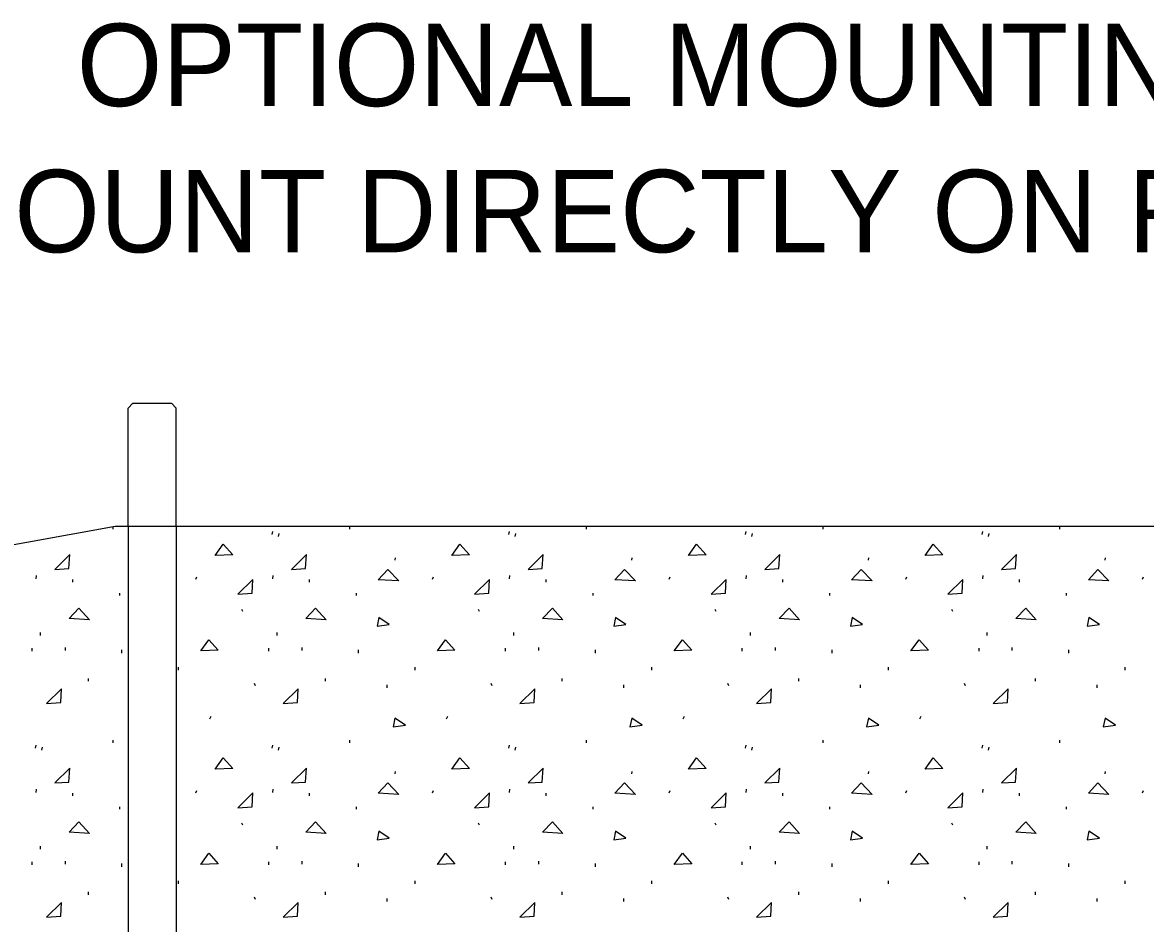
# Model space of a CAD drawing. Extents: x 100 to 887, y 75 to 1075.
# Drawn here: x 609.7 to 705.2, y 332.3 to 408.8 of the extents above; entities that cross this region are included whole.
import ezdxf

# ---------------------------------------------------------------- set-up
doc = ezdxf.new("R2010")
doc.units = 0
doc.layers.add('Sheets_General Details', color=7, linetype='Continuous')

msp = doc.modelspace()

# ---------------------------------------------------------------- linework, layer by layer
at = {"layer": 'Sheets_General Details'}
for p, q in [((618.688, 376.032), (619.088, 376.455)), ((619.088, 376.455), (622.369, 376.454)), ((618.688, 366.001), (618.688, 376.032)), ((617.411, 365.737), (617.411, 365.969)), ((618.688, 366.001), (618.688, 267.754)), ((622.77, 366.001), (622.77, 267.264)), ((637.528, 365.737), (637.528, 365.97)), ((657.644, 365.737), (657.644, 365.97)), ((677.76, 365.737), (677.76, 365.97)), ((697.877, 365.737), (697.877, 365.97)), ((630.929, 365.282), (630.984, 365.554)), ((631.468, 365.122), (631.53, 365.386)), ((651.046, 365.282), (651.1, 365.554)), ((651.584, 365.122), (651.647, 365.386)), ((671.162, 365.282), (671.217, 365.554)), ((671.701, 365.122), (671.763, 365.386)), ((691.278, 365.282), (691.333, 365.554)), ((691.817, 365.122), (691.879, 365.386)), ((641.39, 363.104), (641.413, 363.314)), ((661.506, 363.104), (661.53, 363.314)), ((681.623, 363.104), (681.646, 363.314)), ((701.739, 363.104), (701.763, 363.314)), ((610.867, 361.532), (610.898, 361.804)), ((630.984, 361.532), (631.015, 361.804)), ((651.1, 361.532), (651.131, 361.804)), ((671.217, 361.532), (671.247, 361.804)), ((691.333, 361.532), (691.364, 361.804)), ((613.985, 361.237), (613.985, 361.47)), ((624.446, 361.49), (624.532, 361.7)), ((634.102, 361.237), (634.102, 361.47)), ((644.562, 361.49), (644.648, 361.7)), ((654.218, 361.237), (654.218, 361.47)), ((664.679, 361.49), (664.765, 361.7)), ((674.334, 361.237), (674.334, 361.47)), ((684.795, 361.49), (684.881, 361.7)), ((694.451, 361.237), (694.451, 361.47)), ((704.912, 361.49), (704.997, 361.7)), ((617.979, 360.103), (617.979, 360.313)), ((638.096, 360.103), (638.096, 360.313)), ((658.212, 360.103), (658.212, 360.313)), ((678.329, 360.103), (678.329, 360.313)), ((698.445, 360.103), (698.445, 360.313)), ((628.445, 358.741), (628.359, 358.928)), ((648.561, 358.741), (648.476, 358.928)), ((668.678, 358.741), (668.592, 358.928)), ((688.794, 358.741), (688.709, 358.928)), ((611.248, 356.705), (611.248, 356.977)), ((631.365, 356.705), (631.365, 356.977)), ((651.481, 356.705), (651.481, 356.977)), ((671.598, 356.705), (671.598, 356.977)), ((691.714, 356.705), (691.714, 356.977)), ((610.547, 355.37), (610.547, 355.634)), ((613.37, 355.431), (613.37, 355.687)), ((618.171, 355.22), (618.171, 355.484)), ((630.663, 355.37), (630.663, 355.634)), ((633.487, 355.431), (633.487, 355.687)), ((638.288, 355.22), (638.288, 355.484)), ((650.78, 355.37), (650.78, 355.634)), ((653.603, 355.431), (653.603, 355.687)), ((658.404, 355.22), (658.404, 355.484)), ((670.896, 355.37), (670.896, 355.634)), ((673.719, 355.431), (673.719, 355.687)), ((678.52, 355.22), (678.52, 355.484)), ((691.012, 355.37), (691.012, 355.634)), ((693.836, 355.431), (693.836, 355.687)), ((698.637, 355.22), (698.637, 355.484)), ((622.969, 353.757), (622.969, 354.021)), ((643.086, 353.757), (643.086, 354.021)), ((663.202, 353.757), (663.202, 354.021)), ((683.319, 353.757), (683.319, 354.021)), ((703.435, 353.757), (703.435, 354.021)), ((615.341, 352.84), (615.341, 353.074)), ((629.508, 352.443), (629.43, 352.63)), ((635.457, 352.84), (635.457, 353.074)), ((640.706, 352.257), (640.706, 352.521)), ((649.625, 352.443), (649.547, 352.63)), ((655.573, 352.84), (655.573, 353.074)), ((660.822, 352.257), (660.822, 352.521)), ((669.741, 352.443), (669.663, 352.63)), ((675.69, 352.84), (675.69, 353.074)), ((680.939, 352.257), (680.939, 352.521)), ((689.858, 352.443), (689.78, 352.63)), ((695.806, 352.84), (695.806, 353.074)), ((701.055, 352.257), (701.055, 352.521)), ((625.644, 349.644), (625.753, 349.854)), ((645.76, 349.644), (645.869, 349.854)), ((665.877, 349.644), (665.986, 349.854)), ((685.993, 349.644), (686.102, 349.854)), ((617.411, 347.592), (617.411, 347.826)), ((637.528, 347.592), (637.528, 347.826)), ((657.644, 347.592), (657.644, 347.826)), ((677.76, 347.592), (677.76, 347.826)), ((697.877, 347.592), (697.877, 347.826)), ((610.813, 347.137), (610.867, 347.409)), ((611.351, 346.977), (611.414, 347.242)), ((630.929, 347.137), (630.984, 347.409)), ((631.468, 346.977), (631.53, 347.242)), ((651.046, 347.137), (651.1, 347.409)), ((651.584, 346.977), (651.647, 347.242)), ((671.162, 347.137), (671.217, 347.409)), ((671.701, 346.977), (671.763, 347.242)), ((691.278, 347.137), (691.333, 347.409)), ((691.817, 346.977), (691.879, 347.242)), ((641.39, 344.959), (641.413, 345.169)), ((661.506, 344.959), (661.53, 345.169)), ((681.623, 344.959), (681.646, 345.169)), ((701.739, 344.959), (701.763, 345.169)), ((610.867, 343.387), (610.898, 343.659)), ((630.984, 343.387), (631.015, 343.659)), ((651.1, 343.387), (651.131, 343.659)), ((671.217, 343.387), (671.247, 343.659)), ((691.333, 343.387), (691.364, 343.659)), ((613.985, 343.092), (613.985, 343.326)), ((624.446, 343.345), (624.532, 343.555)), ((634.102, 343.092), (634.102, 343.326)), ((644.562, 343.345), (644.648, 343.555)), ((654.218, 343.092), (654.218, 343.326)), ((664.679, 343.345), (664.765, 343.555)), ((674.334, 343.092), (674.334, 343.326)), ((684.795, 343.345), (684.881, 343.555)), ((694.451, 343.092), (694.451, 343.326)), ((704.912, 343.345), (704.997, 343.555)), ((617.979, 341.959), (617.979, 342.168)), ((638.096, 341.959), (638.096, 342.168)), ((658.212, 341.959), (658.212, 342.168)), ((678.329, 341.959), (678.329, 342.168)), ((698.445, 341.959), (698.445, 342.168)), ((628.445, 340.596), (628.359, 340.783)), ((648.561, 340.596), (648.476, 340.783)), ((668.678, 340.596), (668.592, 340.783)), ((688.794, 340.596), (688.709, 340.783)), ((611.248, 338.56), (611.248, 338.832)), ((631.365, 338.56), (631.365, 338.832)), ((651.481, 338.56), (651.481, 338.832)), ((671.598, 338.56), (671.598, 338.832)), ((691.714, 338.56), (691.714, 338.832)), ((610.547, 337.225), (610.547, 337.49)), ((613.37, 337.286), (613.37, 337.542)), ((618.171, 337.075), (618.171, 337.34)), ((630.663, 337.225), (630.663, 337.49)), ((633.487, 337.286), (633.487, 337.542)), ((638.288, 337.075), (638.288, 337.34)), ((650.78, 337.225), (650.78, 337.49)), ((653.603, 337.286), (653.603, 337.542)), ((658.404, 337.075), (658.404, 337.34)), ((670.896, 337.225), (670.896, 337.49)), ((673.719, 337.286), (673.719, 337.542)), ((678.52, 337.075), (678.52, 337.34)), ((691.012, 337.225), (691.012, 337.49)), ((693.836, 337.286), (693.836, 337.542)), ((698.637, 337.075), (698.637, 337.34)), ((622.969, 335.612), (622.969, 335.876)), ((643.086, 335.612), (643.086, 335.876)), ((663.202, 335.612), (663.202, 335.876)), ((683.319, 335.612), (683.319, 335.876)), ((703.435, 335.612), (703.435, 335.876)), ((615.341, 334.696), (615.341, 334.929)), ((629.508, 334.299), (629.43, 334.485)), ((635.457, 334.696), (635.457, 334.929)), ((640.706, 334.113), (640.706, 334.377)), ((649.625, 334.299), (649.547, 334.485)), ((655.573, 334.696), (655.573, 334.929)), ((660.822, 334.113), (660.822, 334.377)), ((669.741, 334.299), (669.663, 334.485)), ((675.69, 334.696), (675.69, 334.929)), ((680.939, 334.113), (680.939, 334.377)), ((689.858, 334.299), (689.78, 334.485)), ((695.806, 334.696), (695.806, 334.929)), ((701.055, 334.113), (701.055, 334.377))]:
    msp.add_line(p, q, dxfattribs=at)
for points in [[(622.77, 366.001), (622.77, 376.032), (622.369, 376.454)], [(737.979, 256.99), (598.63, 256.99), (598.63, 362.582), (617.592, 366.001), (718.833, 365.995), (737.979, 362.621)], [(646.203, 363.517), (646.88, 364.458), (647.697, 363.563), (646.203, 363.517)], [(633.777, 362.41), (633.855, 363.584), (632.572, 362.332), (633.777, 362.41)], [(653.894, 362.41), (653.971, 363.584), (652.688, 362.332), (653.894, 362.41)], [(674.01, 362.41), (674.088, 363.584), (672.805, 362.332), (674.01, 362.41)], [(694.126, 362.41), (694.204, 363.584), (692.921, 362.332), (694.126, 362.41)], [(700.304, 361.454), (701.113, 362.332), (702.038, 361.345), (700.304, 361.454)], [(689.581, 360.31), (689.635, 361.484), (688.36, 360.232), (689.581, 360.31)], [(659.965, 357.516), (661.007, 357.648), (660.121, 358.246), (659.965, 357.516)], [(680.082, 357.516), (681.123, 357.648), (680.237, 358.246), (680.082, 357.516)], [(644.982, 355.418), (645.682, 356.359), (646.475, 355.465), (644.982, 355.418)], [(665.099, 355.418), (665.798, 356.359), (666.592, 355.465), (665.099, 355.418)], [(685.215, 355.418), (685.915, 356.359), (686.708, 355.465), (685.215, 355.418)], [(633.085, 351.013), (633.148, 352.187), (631.865, 350.935), (633.085, 351.013)], [(653.202, 351.013), (653.264, 352.187), (651.981, 350.935), (653.202, 351.013)], [(693.435, 351.013), (693.497, 352.187), (692.214, 350.935), (693.435, 351.013)], [(661.336, 348.969), (662.378, 349.101), (661.492, 349.7), (661.336, 348.969)], [(701.569, 348.969), (702.611, 349.101), (701.725, 349.7), (701.569, 348.969)], [(626.087, 345.372), (626.764, 346.313), (627.58, 345.419), (626.087, 345.372)], [(666.32, 345.372), (666.996, 346.313), (667.813, 345.419), (666.32, 345.372)], [(686.436, 345.372), (687.113, 346.313), (687.929, 345.419), (686.436, 345.372)], [(613.661, 344.265), (613.738, 345.44), (612.455, 344.188), (613.661, 344.265)], [(694.126, 344.265), (694.204, 345.44), (692.921, 344.188), (694.126, 344.265)], [(639.954, 343.309), (640.763, 344.188), (641.689, 343.2), (639.954, 343.309)], [(660.071, 343.309), (660.88, 344.188), (661.805, 343.2), (660.071, 343.309)], [(629.231, 342.165), (629.286, 343.339), (628.01, 342.087), (629.231, 342.165)], [(669.464, 342.165), (669.519, 343.339), (668.243, 342.087), (669.464, 342.165)], [(689.581, 342.165), (689.635, 343.339), (688.36, 342.087), (689.581, 342.165)], [(633.793, 340.011), (634.633, 340.889), (635.527, 339.902), (633.793, 340.011)], [(674.026, 340.011), (674.866, 340.889), (675.76, 339.902), (674.026, 340.011)], [(694.142, 340.011), (694.982, 340.889), (695.876, 339.902), (694.142, 340.011)], [(680.082, 339.371), (681.123, 339.503), (680.237, 340.102), (680.082, 339.371)], [(700.198, 339.371), (701.24, 339.503), (700.354, 340.102), (700.198, 339.371)], [(624.866, 337.274), (625.566, 338.214), (626.359, 337.32), (624.866, 337.274)], [(644.982, 337.274), (645.682, 338.214), (646.475, 337.32), (644.982, 337.274)], [(665.099, 337.274), (665.798, 338.214), (666.592, 337.32), (665.099, 337.274)], [(612.969, 332.868), (613.031, 334.042), (611.748, 332.791), (612.969, 332.868)], [(653.202, 332.868), (653.264, 334.042), (651.981, 332.791), (653.202, 332.868)], [(673.318, 332.868), (673.381, 334.042), (672.098, 332.791), (673.318, 332.868)]]:
    msp.add_lwpolyline(points, dxfattribs=at)
for points in [[(626.087, 363.517), (626.764, 364.458), (627.58, 363.563)], [(666.32, 363.517), (666.996, 364.458), (667.813, 363.563)], [(686.436, 363.517), (687.113, 364.458), (687.929, 363.563)], [(613.661, 362.41), (613.738, 363.584), (612.455, 362.332)], [(639.954, 361.454), (640.763, 362.332), (641.689, 361.345)], [(660.071, 361.454), (660.88, 362.332), (661.805, 361.345)], [(680.187, 361.454), (680.996, 362.332), (681.922, 361.345)], [(629.231, 360.31), (629.286, 361.484), (628.01, 360.232)], [(649.348, 360.31), (649.402, 361.484), (648.127, 360.232)], [(669.464, 360.31), (669.519, 361.484), (668.243, 360.232)], [(613.676, 358.155), (614.516, 359.034), (615.411, 358.046)], [(633.793, 358.155), (634.633, 359.034), (635.527, 358.046)], [(653.909, 358.155), (654.749, 359.034), (655.643, 358.046)], [(674.026, 358.155), (674.866, 359.034), (675.76, 358.046)], [(694.142, 358.155), (694.982, 359.034), (695.876, 358.046)], [(639.849, 357.516), (640.891, 357.648), (640.005, 358.246)], [(700.198, 357.516), (701.24, 357.648), (700.354, 358.246)], [(624.866, 355.418), (625.566, 356.359), (626.359, 355.465)], [(612.969, 351.013), (613.031, 352.187), (611.748, 350.935)], [(673.318, 351.013), (673.381, 352.187), (672.098, 350.935)], [(641.22, 348.969), (642.262, 349.101), (641.375, 349.7)], [(681.453, 348.969), (682.495, 349.101), (681.608, 349.7)], [(646.203, 345.372), (646.88, 346.313), (647.697, 345.419)], [(633.777, 344.265), (633.855, 345.44), (632.572, 344.188)], [(653.894, 344.265), (653.971, 345.44), (652.688, 344.188)], [(674.01, 344.265), (674.088, 345.44), (672.805, 344.188)], [(680.187, 343.309), (680.996, 344.188), (681.922, 343.2)], [(700.304, 343.309), (701.113, 344.188), (702.038, 343.2)], [(649.348, 342.165), (649.402, 343.339), (648.127, 342.087)], [(613.676, 340.011), (614.516, 340.889), (615.411, 339.902)], [(653.909, 340.011), (654.749, 340.889), (655.643, 339.902)], [(639.849, 339.371), (640.891, 339.503), (640.005, 340.102)], [(659.965, 339.371), (661.007, 339.503), (660.121, 340.102)], [(685.215, 337.274), (685.915, 338.214), (686.708, 337.32)], [(633.085, 332.868), (633.148, 334.042), (631.865, 332.791)], [(693.435, 332.868), (693.497, 334.042), (692.214, 332.791)]]:
    msp.add_lwpolyline(points, close=True, dxfattribs=at)

# ---------------------------------------------------------------- texts
for s, p in [('OPTIONAL MOUNTING', (614.33, 401.679)), ('NO BASE, MOUNT DIRECTLY ON FOUNDATION', (554.403, 389.265))]:
    msp.add_text(s, height=7, dxfattribs=at).set_placement(p)

doc.saveas('drawing.dxf')
